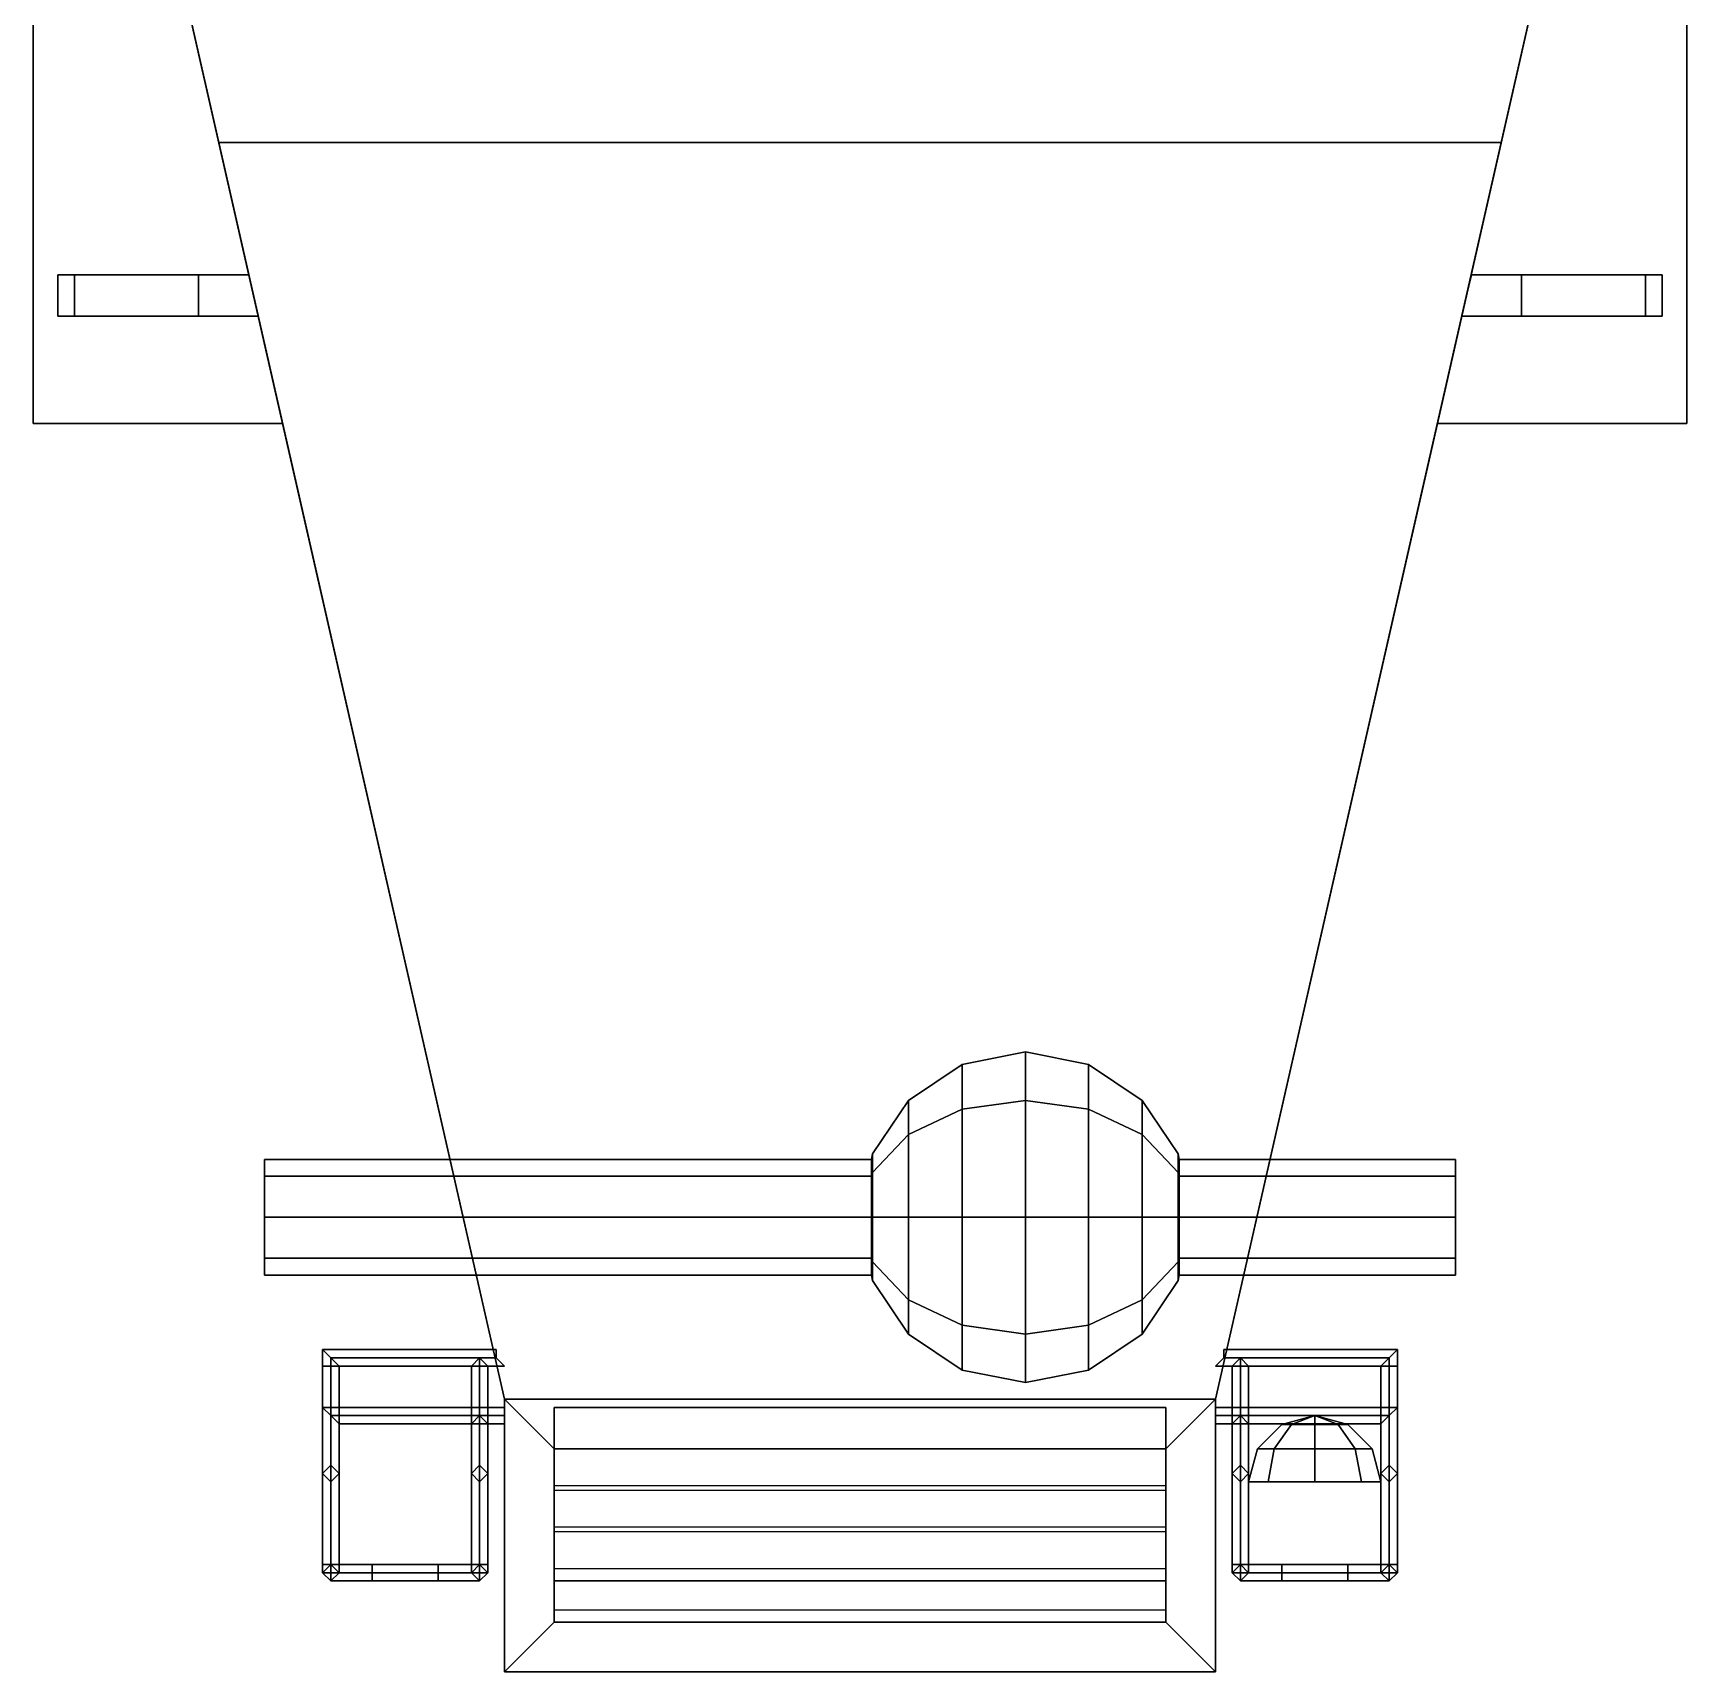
# Model space of a CAD drawing. Extents: x -1.11 to 1.11, y -2.64 to 3.12.
# Drawn here: x -1 to 1, y -2.64 to -0.658 of the extents above; entities that cross this region are included whole.
import ezdxf

# ---------------------------------------------------------------- set-up
doc = ezdxf.new("R2010")
doc.units = 0
doc.layers.get('0').update_dxf_attribs({"linetype": 'CONTINUOUS'})

msp = doc.modelspace()

# ---------------------------------------------------------------- linework, layer by layer
for points in [[(-0.9345, -0.09, 0.54), (-0.7755, -0.79, 1.5459), (-0.8255, -0.57, 1.87)], [(-0.8505, -0.46, 0.86), (-0.7755, -0.79, 1.5459), (-0.9345, -0.09, 0.54)], [(0.8255, -0.57, 1.87), (0.8255, -0.57, 1.87), (0.7755, -0.79, 1.5459), (0.9345, -0.09, 0.54)], [(0.7755, -0.79, 1.5459), (0.8505, -0.46, 0.86), (0.9345, -0.09, 0.54)], [(-1, -1.13, 0.54), (-1, -1.13, 0.86), (-1, -0.46, 0.86), (-1, -0.46, 0.54)], [(-1, -0.46, 0.86), (-1, -1.13, 0.86), (-0.6982, -1.13, 0.86), (-0.8505, -0.46, 0.86)], [(-0.6982, -1.13, 0.86), (-0.43, -2.31, 1.37), (-0.7755, -0.79, 1.5459), (-0.8505, -0.46, 0.86)], [(0.8505, -0.46, 0.86), (0.7755, -0.79, 1.5459), (0.43, -2.31, 1.37), (0.6982, -1.13, 0.86)], [(0.8505, -0.46, 0.86), (0.6982, -1.13, 0.86), (1, -1.13, 0.86), (1, -0.46, 0.86)], [(1, -1.13, 0.86), (1, -1.13, 0.54), (1, -0.46, 0.54), (1, -0.46, 0.86)], [(-0.7755, -0.79, 1.5459), (-0.8186, -0.6, 1.95), (-0.8255, -0.57, 1.87), (-0.7755, -0.79, 1.5459)], [(0.7755, -0.79, 1.5459), (0.8255, -0.57, 1.87), (0.8186, -0.6, 1.95), (0.7755, -0.79, 1.5459)], [(0.7755, -0.79, 1.5459), (0.8186, -0.6, 1.95), (-0.8186, -0.6, 1.95), (-0.7755, -0.79, 1.5459)], [(0.43, -2.31, 1.37), (0.7755, -0.79, 1.5459), (-0.7755, -0.79, 1.5459), (-0.43, -2.31, 1.37)], [(-0.7391, -0.95, 1.16), (-0.97, -0.95, 1.16), (-0.95, -0.95, 1.18), (-0.7391, -0.95, 1.18)], [(-0.97, -1, 1.16), (-0.97, -0.95, 1.16), (-0.7391, -0.95, 1.16), (-0.7277, -1, 1.16)], [(-0.8, -0.95, 1.6), (-0.97, -0.95, 1.6), (-0.97, -1, 1.6), (-0.8, -1, 1.6)], [(-0.8, -0.95, 1.58), (-0.95, -0.95, 1.58), (-0.97, -0.95, 1.6), (-0.8, -0.95, 1.6)], [(-0.97, -0.95, 1.6), (-0.97, -0.95, 1.16), (-0.97, -1, 1.16), (-0.97, -1, 1.6)], [(-0.95, -0.95, 1.58), (-0.95, -0.95, 1.18), (-0.97, -0.95, 1.16), (-0.97, -0.95, 1.6)], [(-0.7391, -0.95, 1.18), (-0.95, -0.95, 1.18), (-0.95, -1, 1.18), (-0.7277, -1, 1.18)], [(-0.95, -1, 1.58), (-0.95, -0.95, 1.58), (-0.8, -0.95, 1.58), (-0.8, -1, 1.58)], [(-0.95, -1, 1.18), (-0.95, -0.95, 1.18), (-0.95, -0.95, 1.58), (-0.95, -1, 1.58)], [(-0.8, -1, 1.58), (-0.8, -0.95, 1.58), (-0.8, -0.95, 1.6), (-0.8, -1, 1.6)], [(0.7277, -1, 1.18), (0.95, -1, 1.18), (0.95, -0.95, 1.18), (0.7391, -0.95, 1.18)], [(0.97, -0.95, 1.16), (0.97, -1, 1.16), (0.7277, -1, 1.16), (0.74, -0.95, 1.16)], [(0.7391, -0.95, 1.18), (0.95, -0.95, 1.18), (0.97, -0.95, 1.16), (0.74, -0.95, 1.16)], [(0.8, -1, 1.6), (0.97, -1, 1.6), (0.97, -0.95, 1.6), (0.8, -0.95, 1.6)], [(0.8, -0.95, 1.6), (0.97, -0.95, 1.6), (0.95, -0.95, 1.58), (0.8, -0.95, 1.58)], [(0.95, -0.95, 1.58), (0.95, -1, 1.58), (0.8, -1, 1.58), (0.8, -0.95, 1.58)], [(0.8, -0.95, 1.58), (0.8, -1, 1.58), (0.8, -1, 1.6), (0.8, -0.95, 1.6)], [(0.95, -0.95, 1.18), (0.95, -1, 1.18), (0.95, -1, 1.58), (0.95, -0.95, 1.58)], [(0.97, -0.95, 1.6), (0.97, -0.95, 1.16), (0.95, -0.95, 1.18), (0.95, -0.95, 1.58)], [(0.97, -1, 1.6), (0.97, -1, 1.16), (0.97, -0.95, 1.16), (0.97, -0.95, 1.6)], [(-0.7277, -1, 1.18), (-0.95, -1, 1.18), (-0.97, -1, 1.16), (-0.7277, -1, 1.16)], [(-0.8, -1, 1.6), (-0.97, -1, 1.6), (-0.95, -1, 1.58), (-0.8, -1, 1.58)], [(-0.97, -1, 1.6), (-0.97, -1, 1.16), (-0.95, -1, 1.18), (-0.95, -1, 1.58)], [(0.7277, -1, 1.16), (0.97, -1, 1.16), (0.95, -1, 1.18), (0.7277, -1, 1.18)], [(0.8, -1, 1.58), (0.95, -1, 1.58), (0.97, -1, 1.6), (0.8, -1, 1.6)], [(0.95, -1, 1.58), (0.95, -1, 1.18), (0.97, -1, 1.16), (0.97, -1, 1.6)], [(-0.6982, -1.13, 0.54), (-0.6982, -1.13, 0.86), (-1, -1.13, 0.86), (-1, -1.13, 0.54)], [(-0.43, -2.31, 0.54), (-0.43, -2.31, 1.37), (-0.6982, -1.13, 0.86), (-0.6982, -1.13, 0.54)], [(0.43, -2.31, 1.37), (0.43, -2.31, 0.54), (0.6982, -1.13, 0.54), (0.6982, -1.13, 0.86)], [(0.6982, -1.13, 0.86), (0.6982, -1.13, 0.54), (1, -1.13, 0.54), (1, -1.13, 0.86)], [(0.1235, -1.9052, 0.49), (0.2, -1.89, 0.49), (0.2, -1.9486, 0.3486), (0.1235, -1.9593, 0.3593)], [(0.1235, -1.9593, 0.6207), (0.2, -1.9486, 0.6314), (0.2, -1.89, 0.49), (0.1235, -1.9052, 0.49)], [(0.2, -1.89, 0.49), (0.2765, -1.9052, 0.49), (0.2765, -1.9593, 0.3593), (0.2, -1.9486, 0.3486)], [(0.2, -1.9486, 0.6314), (0.2765, -1.9593, 0.6207), (0.2765, -1.9052, 0.49), (0.2, -1.89, 0.49)], [(0.0586, -1.9486, 0.49), (0.1235, -1.9052, 0.49), (0.1235, -1.9593, 0.3593), (0.0586, -1.99, 0.39)], [(0.0586, -1.99, 0.59), (0.1235, -1.9593, 0.6207), (0.1235, -1.9052, 0.49), (0.0586, -1.9486, 0.49)], [(0.2765, -1.9052, 0.49), (0.3414, -1.9486, 0.49), (0.3414, -1.99, 0.39), (0.2765, -1.9593, 0.3593)], [(0.2765, -1.9593, 0.6207), (0.3414, -1.99, 0.59), (0.3414, -1.9486, 0.49), (0.2765, -1.9052, 0.49)], [(0.0152, -2.0135, 0.49), (0.0586, -1.9486, 0.49), (0.0586, -1.99, 0.39), (0.0152, -2.0359, 0.4359)], [(0.0152, -2.0359, 0.5441), (0.0586, -1.99, 0.59), (0.0586, -1.9486, 0.49), (0.0152, -2.0135, 0.49)], [(0.0586, -1.99, 0.39), (0.1235, -1.9593, 0.3593), (0.1235, -2.09, 0.3052), (0.0586, -2.09, 0.3486)], [(0.0586, -2.09, 0.6314), (0.1235, -2.09, 0.6748), (0.1235, -1.9593, 0.6207), (0.0586, -1.99, 0.59)], [(0.1235, -1.9593, 0.3593), (0.2, -1.9486, 0.3486), (0.2, -2.09, 0.29), (0.1235, -2.09, 0.3052)], [(0.1235, -2.09, 0.6748), (0.2, -2.09, 0.69), (0.2, -1.9486, 0.6314), (0.1235, -1.9593, 0.6207)], [(0.2, -1.9486, 0.3486), (0.2765, -1.9593, 0.3593), (0.2765, -2.09, 0.3052), (0.2, -2.09, 0.29)], [(0.2, -2.09, 0.69), (0.2765, -2.09, 0.6748), (0.2765, -1.9593, 0.6207), (0.2, -1.9486, 0.6314)], [(0.2765, -1.9593, 0.3593), (0.3414, -1.99, 0.39), (0.3414, -2.09, 0.3486), (0.2765, -2.09, 0.3052)], [(0.2765, -2.09, 0.6748), (0.3414, -2.09, 0.6314), (0.3414, -1.99, 0.59), (0.2765, -1.9593, 0.6207)], [(0.3414, -1.9486, 0.49), (0.3848, -2.0135, 0.49), (0.3848, -2.0359, 0.4359), (0.3414, -1.99, 0.39)], [(0.3414, -1.99, 0.59), (0.3848, -2.0359, 0.5441), (0.3848, -2.0135, 0.49), (0.3414, -1.9486, 0.49)], [(0.0152, -2.0359, 0.4359), (0.0586, -1.99, 0.39), (0.0586, -2.09, 0.3486), (0.0152, -2.09, 0.4135)], [(0.0152, -2.09, 0.5665), (0.0586, -2.09, 0.6314), (0.0586, -1.99, 0.59), (0.0152, -2.0359, 0.5441)], [(0.3414, -1.99, 0.39), (0.3848, -2.0359, 0.4359), (0.3848, -2.09, 0.4135), (0.3414, -2.09, 0.3486)], [(0.3414, -2.09, 0.6314), (0.3848, -2.09, 0.5665), (0.3848, -2.0359, 0.5441), (0.3414, -1.99, 0.59)], [(0.0139, -2.0405, 0.5395), (0.0152, -2.0359, 0.5441), (0.0152, -2.0135, 0.49), (0.0139, -2.02, 0.49)], [(0.0139, -2.02, 0.49), (0.0152, -2.0135, 0.49), (0.0152, -2.0359, 0.4359), (0.0139, -2.0405, 0.4405)], [(0.3861, -2.02, 0.49), (0.3848, -2.0135, 0.49), (0.3848, -2.0359, 0.5441), (0.3861, -2.0405, 0.5395)], [(0.3861, -2.0405, 0.4405), (0.3848, -2.0359, 0.4359), (0.3848, -2.0135, 0.49), (0.3861, -2.02, 0.49)], [(0.0139, -2.0405, 0.5395), (0.0139, -2.02, 0.49), (-0.72, -2.02, 0.49), (-0.72, -2.0405, 0.5395)], [(0.0139, -2.02, 0.49), (0.0139, -2.0405, 0.4405), (-0.72, -2.0405, 0.4405), (-0.72, -2.02, 0.49)], [(0.0139, -2.09, 0.56), (0.0152, -2.09, 0.5665), (0.0152, -2.0359, 0.5441), (0.0139, -2.0405, 0.5395)], [(0.0139, -2.0405, 0.4405), (0.0152, -2.0359, 0.4359), (0.0152, -2.09, 0.4135), (0.0139, -2.09, 0.42)], [(0.3861, -2.0405, 0.5395), (0.3848, -2.0359, 0.5441), (0.3848, -2.09, 0.5665), (0.3861, -2.09, 0.56)], [(0.3861, -2.09, 0.42), (0.3848, -2.09, 0.4135), (0.3848, -2.0359, 0.4359), (0.3861, -2.0405, 0.4405)], [(0.72, -2.0405, 0.5395), (0.72, -2.02, 0.49), (0.3861, -2.02, 0.49), (0.3861, -2.0405, 0.5395)], [(0.72, -2.02, 0.49), (0.72, -2.0405, 0.4405), (0.3861, -2.0405, 0.4405), (0.3861, -2.02, 0.49)], [(0.0139, -2.09, 0.56), (0.0139, -2.0405, 0.5395), (-0.72, -2.0405, 0.5395), (-0.72, -2.09, 0.56)], [(0.0139, -2.0405, 0.4405), (0.0139, -2.09, 0.42), (-0.72, -2.09, 0.42), (-0.72, -2.0405, 0.4405)], [(0.72, -2.09, 0.56), (0.72, -2.0405, 0.5395), (0.3861, -2.0405, 0.5395), (0.3861, -2.09, 0.56)], [(0.72, -2.0405, 0.4405), (0.72, -2.09, 0.42), (0.3861, -2.09, 0.42), (0.3861, -2.0405, 0.4405)], [(0.0139, -2.1395, 0.5395), (0.0139, -2.09, 0.56), (-0.72, -2.09, 0.56), (-0.72, -2.1395, 0.5395)], [(0.0139, -2.09, 0.42), (0.0139, -2.1395, 0.4405), (-0.72, -2.1395, 0.4405), (-0.72, -2.09, 0.42)], [(0.0139, -2.09, 0.42), (0.0152, -2.09, 0.4135), (0.0152, -2.1441, 0.4359), (0.0139, -2.1395, 0.4405)], [(0.0139, -2.1395, 0.5395), (0.0152, -2.1441, 0.5441), (0.0152, -2.09, 0.5665), (0.0139, -2.09, 0.56)], [(0.0152, -2.09, 0.4135), (0.0586, -2.09, 0.3486), (0.0586, -2.19, 0.39), (0.0152, -2.1441, 0.4359)], [(0.0152, -2.1441, 0.5441), (0.0586, -2.19, 0.59), (0.0586, -2.09, 0.6314), (0.0152, -2.09, 0.5665)], [(0.0586, -2.09, 0.3486), (0.1235, -2.09, 0.3052), (0.1235, -2.2207, 0.3593), (0.0586, -2.19, 0.39)], [(0.0586, -2.19, 0.59), (0.1235, -2.2207, 0.6207), (0.1235, -2.09, 0.6748), (0.0586, -2.09, 0.6314)], [(0.1235, -2.09, 0.3052), (0.2, -2.09, 0.29), (0.2, -2.2314, 0.3486), (0.1235, -2.2207, 0.3593)], [(0.1235, -2.2207, 0.6207), (0.2, -2.2314, 0.6314), (0.2, -2.09, 0.69), (0.1235, -2.09, 0.6748)], [(0.2, -2.09, 0.29), (0.2765, -2.09, 0.3052), (0.2765, -2.2207, 0.3593), (0.2, -2.2314, 0.3486)], [(0.2, -2.2314, 0.6314), (0.2765, -2.2207, 0.6207), (0.2765, -2.09, 0.6748), (0.2, -2.09, 0.69)], [(0.2765, -2.09, 0.3052), (0.3414, -2.09, 0.3486), (0.3414, -2.19, 0.39), (0.2765, -2.2207, 0.3593)], [(0.2765, -2.2207, 0.6207), (0.3414, -2.19, 0.59), (0.3414, -2.09, 0.6314), (0.2765, -2.09, 0.6748)], [(0.3414, -2.09, 0.3486), (0.3848, -2.09, 0.4135), (0.3848, -2.1441, 0.4359), (0.3414, -2.19, 0.39)], [(0.3414, -2.19, 0.59), (0.3848, -2.1441, 0.5441), (0.3848, -2.09, 0.5665), (0.3414, -2.09, 0.6314)], [(0.3861, -2.1395, 0.4405), (0.3848, -2.1441, 0.4359), (0.3848, -2.09, 0.4135), (0.3861, -2.09, 0.42)], [(0.3861, -2.09, 0.56), (0.3848, -2.09, 0.5665), (0.3848, -2.1441, 0.5441), (0.3861, -2.1395, 0.5395)], [(0.72, -2.1395, 0.5395), (0.72, -2.09, 0.56), (0.3861, -2.09, 0.56), (0.3861, -2.1395, 0.5395)], [(0.72, -2.09, 0.42), (0.72, -2.1395, 0.4405), (0.3861, -2.1395, 0.4405), (0.3861, -2.09, 0.42)], [(0.0139, -2.16, 0.49), (0.0139, -2.1395, 0.5395), (-0.72, -2.1395, 0.5395), (-0.72, -2.16, 0.49)], [(0.0139, -2.1395, 0.4405), (0.0139, -2.16, 0.49), (-0.72, -2.16, 0.49), (-0.72, -2.1395, 0.4405)], [(0.0139, -2.1395, 0.4405), (0.0152, -2.1441, 0.4359), (0.0152, -2.1665, 0.49), (0.0139, -2.16, 0.49)], [(0.0139, -2.16, 0.49), (0.0152, -2.1665, 0.49), (0.0152, -2.1441, 0.5441), (0.0139, -2.1395, 0.5395)], [(0.3861, -2.16, 0.49), (0.3848, -2.1665, 0.49), (0.3848, -2.1441, 0.4359), (0.3861, -2.1395, 0.4405)], [(0.3861, -2.1395, 0.5395), (0.3848, -2.1441, 0.5441), (0.3848, -2.1665, 0.49), (0.3861, -2.16, 0.49)], [(0.72, -2.16, 0.49), (0.72, -2.1395, 0.5395), (0.3861, -2.1395, 0.5395), (0.3861, -2.16, 0.49)], [(0.72, -2.1395, 0.4405), (0.72, -2.16, 0.49), (0.3861, -2.16, 0.49), (0.3861, -2.1395, 0.4405)], [(0.0152, -2.1441, 0.4359), (0.0586, -2.19, 0.39), (0.0586, -2.2314, 0.49), (0.0152, -2.1665, 0.49)], [(0.0152, -2.1665, 0.49), (0.0586, -2.2314, 0.49), (0.0586, -2.19, 0.59), (0.0152, -2.1441, 0.5441)], [(0.3414, -2.19, 0.39), (0.3848, -2.1441, 0.4359), (0.3848, -2.1665, 0.49), (0.3414, -2.2314, 0.49)], [(0.3414, -2.2314, 0.49), (0.3848, -2.1665, 0.49), (0.3848, -2.1441, 0.5441), (0.3414, -2.19, 0.59)], [(0.0586, -2.19, 0.39), (0.1235, -2.2207, 0.3593), (0.1235, -2.2748, 0.49), (0.0586, -2.2314, 0.49)], [(0.0586, -2.2314, 0.49), (0.1235, -2.2748, 0.49), (0.1235, -2.2207, 0.6207), (0.0586, -2.19, 0.59)], [(0.2765, -2.2207, 0.3593), (0.3414, -2.19, 0.39), (0.3414, -2.2314, 0.49), (0.2765, -2.2748, 0.49)], [(0.2765, -2.2748, 0.49), (0.3414, -2.2314, 0.49), (0.3414, -2.19, 0.59), (0.2765, -2.2207, 0.6207)], [(0.1235, -2.2207, 0.3593), (0.2, -2.2314, 0.3486), (0.2, -2.29, 0.49), (0.1235, -2.2748, 0.49)], [(0.1235, -2.2748, 0.49), (0.2, -2.29, 0.49), (0.2, -2.2314, 0.6314), (0.1235, -2.2207, 0.6207)], [(0.2, -2.2314, 0.3486), (0.2765, -2.2207, 0.3593), (0.2765, -2.2748, 0.49), (0.2, -2.29, 0.49)], [(0.2, -2.29, 0.49), (0.2765, -2.2748, 0.49), (0.2765, -2.2207, 0.6207), (0.2, -2.2314, 0.6314)], [(-0.44, -2.26, 1.25), (-0.44, -2.25, 1.24), (-0.65, -2.25, 1.24), (-0.64, -2.26, 1.25)], [(-0.44, -2.25, 1.24), (-0.44, -2.26, 1.23), (-0.64, -2.26, 1.23), (-0.65, -2.25, 1.24)], [(-0.64, -2.27, 1.23), (-0.65, -2.27, 1.24), (-0.65, -2.25, 1.24), (-0.64, -2.26, 1.23)], [(-0.65, -2.27, 1.24), (-0.64, -2.27, 1.25), (-0.64, -2.26, 1.25), (-0.65, -2.25, 1.24)], [(-0.44, -2.26, 1.23), (-0.43, -2.27, 1.24), (-0.63, -2.27, 1.24), (-0.64, -2.26, 1.23)], [(-0.43, -2.27, 1.24), (-0.44, -2.26, 1.25), (-0.64, -2.26, 1.25), (-0.63, -2.27, 1.24)], [(-0.64, -2.27, 1.25), (-0.63, -2.27, 1.24), (-0.63, -2.27, 1.24), (-0.64, -2.26, 1.25)], [(-0.63, -2.27, 1.24), (-0.64, -2.27, 1.23), (-0.64, -2.26, 1.23), (-0.63, -2.27, 1.24)], [(-0.46, -2.27, 1.23), (-0.47, -2.27, 1.24), (-0.47, -2.27, 1.24), (-0.46, -2.26, 1.23)], [(-0.47, -2.27, 1.24), (-0.46, -2.27, 1.25), (-0.46, -2.26, 1.25), (-0.47, -2.27, 1.24)], [(-0.46, -2.27, 1.25), (-0.45, -2.27, 1.24), (-0.45, -2.27, 1.24), (-0.46, -2.26, 1.25)], [(-0.45, -2.27, 1.24), (-0.46, -2.27, 1.23), (-0.46, -2.26, 1.23), (-0.45, -2.27, 1.24)], [(0.44, -2.26, 1.25), (0.43, -2.27, 1.24), (0.63, -2.27, 1.24), (0.64, -2.26, 1.25)], [(0.43, -2.27, 1.24), (0.44, -2.26, 1.23), (0.64, -2.26, 1.23), (0.63, -2.27, 1.24)], [(0.44, -2.26, 1.23), (0.44, -2.25, 1.24), (0.65, -2.25, 1.24), (0.64, -2.26, 1.23)], [(0.44, -2.25, 1.24), (0.44, -2.26, 1.25), (0.64, -2.26, 1.25), (0.65, -2.25, 1.24)], [(0.46, -2.27, 1.23), (0.45, -2.27, 1.24), (0.45, -2.27, 1.24), (0.46, -2.26, 1.23)], [(0.45, -2.27, 1.24), (0.46, -2.27, 1.25), (0.46, -2.26, 1.25), (0.45, -2.27, 1.24)], [(0.46, -2.27, 1.25), (0.47, -2.27, 1.24), (0.47, -2.27, 1.24), (0.46, -2.26, 1.25)], [(0.47, -2.27, 1.24), (0.46, -2.27, 1.23), (0.46, -2.26, 1.23), (0.47, -2.27, 1.24)], [(0.64, -2.27, 1.23), (0.63, -2.27, 1.24), (0.63, -2.27, 1.24), (0.64, -2.26, 1.23)], [(0.63, -2.27, 1.24), (0.64, -2.27, 1.25), (0.64, -2.26, 1.25), (0.63, -2.27, 1.24)], [(0.64, -2.27, 1.25), (0.65, -2.27, 1.24), (0.65, -2.25, 1.24), (0.64, -2.26, 1.25)], [(0.65, -2.27, 1.24), (0.64, -2.27, 1.23), (0.64, -2.26, 1.23), (0.65, -2.25, 1.24)], [(-0.64, -2.51, 1.38), (-0.65, -2.51, 1.39), (-0.65, -2.27, 1.24), (-0.64, -2.27, 1.23)], [(-0.65, -2.51, 1.39), (-0.64, -2.51, 1.4), (-0.64, -2.27, 1.25), (-0.65, -2.27, 1.24)], [(-0.64, -2.51, 1.4), (-0.63, -2.51, 1.39), (-0.63, -2.27, 1.24), (-0.64, -2.27, 1.25)], [(-0.63, -2.51, 1.39), (-0.64, -2.51, 1.38), (-0.64, -2.27, 1.23), (-0.63, -2.27, 1.24)], [(-0.46, -2.51, 1.38), (-0.47, -2.51, 1.39), (-0.47, -2.27, 1.24), (-0.46, -2.27, 1.23)], [(-0.47, -2.51, 1.39), (-0.46, -2.51, 1.4), (-0.46, -2.27, 1.25), (-0.47, -2.27, 1.24)], [(-0.46, -2.51, 1.4), (-0.45, -2.51, 1.39), (-0.45, -2.27, 1.24), (-0.46, -2.27, 1.25)], [(-0.45, -2.51, 1.39), (-0.46, -2.51, 1.38), (-0.46, -2.27, 1.23), (-0.45, -2.27, 1.24)], [(0.46, -2.51, 1.38), (0.45, -2.51, 1.39), (0.45, -2.27, 1.24), (0.46, -2.27, 1.23)], [(0.45, -2.51, 1.39), (0.46, -2.51, 1.4), (0.46, -2.27, 1.25), (0.45, -2.27, 1.24)], [(0.46, -2.51, 1.4), (0.47, -2.51, 1.39), (0.47, -2.27, 1.24), (0.46, -2.27, 1.25)], [(0.47, -2.51, 1.39), (0.46, -2.51, 1.38), (0.46, -2.27, 1.23), (0.47, -2.27, 1.24)], [(0.64, -2.51, 1.38), (0.63, -2.51, 1.39), (0.63, -2.27, 1.24), (0.64, -2.27, 1.23)], [(0.63, -2.51, 1.39), (0.64, -2.51, 1.4), (0.64, -2.27, 1.25), (0.63, -2.27, 1.24)], [(0.64, -2.51, 1.4), (0.65, -2.51, 1.39), (0.65, -2.27, 1.24), (0.64, -2.27, 1.25)], [(0.65, -2.51, 1.39), (0.64, -2.51, 1.38), (0.64, -2.27, 1.23), (0.65, -2.27, 1.24)], [(-0.64, -2.33, 1.22), (-0.65, -2.32, 1.21), (-0.65, -2.4, 1.21), (-0.64, -2.39, 1.22)], [(-0.65, -2.32, 1.21), (-0.64, -2.33, 1.2), (-0.64, -2.41, 1.2), (-0.65, -2.4, 1.21)], [(0.37, -2.37, 1.25), (0.43, -2.31, 1.37), (-0.43, -2.31, 1.37), (-0.37, -2.37, 1.25)], [(-0.43, -2.64, 0.71), (-0.43, -2.31, 1.37), (-0.43, -2.31, 0.54)], [(0.43, -2.31, 0.54), (0.43, -2.64, 0.71), (-0.43, -2.64, 0.71), (-0.43, -2.31, 0.54)], [(-0.37, -2.58, 0.83), (-0.37, -2.37, 1.25), (-0.43, -2.31, 1.37), (-0.43, -2.64, 0.71)], [(0.37, -2.53, 0.83), (0.37, -2.32, 1.25), (-0.37, -2.32, 1.25), (-0.37, -2.53, 0.83)], [(0.37, -2.32, 1.25), (0.37, -2.37, 1.25), (-0.37, -2.37, 1.25), (-0.37, -2.32, 1.25)], [(-0.37, -2.53, 0.83), (-0.37, -2.32, 1.25), (-0.37, -2.37, 1.25), (-0.37, -2.58, 0.83)], [(0.37, -2.42, 1.15), (0.37, -2.32, 1.25), (-0.37, -2.32, 1.25), (-0.37, -2.42, 1.15)], [(0.43, -2.64, 0.71), (0.43, -2.31, 1.37), (0.37, -2.37, 1.25), (0.37, -2.58, 0.83)], [(0.37, -2.58, 0.83), (0.37, -2.37, 1.25), (0.37, -2.32, 1.25), (0.37, -2.53, 0.83)], [(0.43, -2.31, 0.54), (0.43, -2.31, 0.54), (0.43, -2.31, 1.37), (0.43, -2.64, 0.71)], [(0.64, -2.33, 1.2), (0.65, -2.32, 1.21), (0.65, -2.4, 1.21), (0.64, -2.41, 1.2)], [(0.65, -2.32, 1.21), (0.64, -2.33, 1.22), (0.64, -2.39, 1.22), (0.65, -2.4, 1.21)], [(-0.64, -2.33, 1.2), (-0.65, -2.32, 1.21), (-0.43, -2.32, 1.21), (-0.43, -2.33, 1.2)], [(-0.65, -2.32, 1.21), (-0.64, -2.33, 1.22), (-0.43, -2.33, 1.22), (-0.43, -2.32, 1.21)], [(-0.64, -2.33, 1.22), (-0.63, -2.34, 1.21), (-0.43, -2.34, 1.21), (-0.43, -2.33, 1.22)], [(-0.63, -2.34, 1.21), (-0.64, -2.33, 1.2), (-0.43, -2.33, 1.2), (-0.43, -2.34, 1.21)], [(-0.64, -2.33, 1.2), (-0.63, -2.34, 1.21), (-0.63, -2.4, 1.21), (-0.64, -2.41, 1.2)], [(-0.63, -2.34, 1.21), (-0.64, -2.33, 1.22), (-0.64, -2.39, 1.22), (-0.63, -2.4, 1.21)], [(-0.46, -2.33, 1.22), (-0.47, -2.34, 1.21), (-0.47, -2.4, 1.21), (-0.46, -2.39, 1.22)], [(-0.47, -2.34, 1.21), (-0.46, -2.33, 1.2), (-0.46, -2.41, 1.2), (-0.47, -2.4, 1.21)], [(-0.46, -2.33, 1.2), (-0.45, -2.34, 1.21), (-0.45, -2.4, 1.21), (-0.46, -2.41, 1.2)], [(-0.45, -2.34, 1.21), (-0.46, -2.33, 1.22), (-0.46, -2.39, 1.22), (-0.45, -2.4, 1.21)], [(0.64, -2.33, 1.22), (0.65, -2.32, 1.21), (0.43, -2.32, 1.21), (0.43, -2.33, 1.22)], [(0.65, -2.32, 1.21), (0.64, -2.33, 1.2), (0.43, -2.33, 1.2), (0.43, -2.32, 1.21)], [(0.64, -2.33, 1.2), (0.63, -2.34, 1.21), (0.43, -2.34, 1.21), (0.43, -2.33, 1.2)], [(0.63, -2.34, 1.21), (0.64, -2.33, 1.22), (0.43, -2.33, 1.22), (0.43, -2.34, 1.21)], [(0.46, -2.33, 1.22), (0.45, -2.34, 1.21), (0.45, -2.4, 1.21), (0.46, -2.39, 1.22)], [(0.45, -2.34, 1.21), (0.46, -2.33, 1.2), (0.46, -2.41, 1.2), (0.45, -2.4, 1.21)], [(0.46, -2.33, 1.2), (0.47, -2.34, 1.21), (0.47, -2.4, 1.21), (0.46, -2.41, 1.2)], [(0.47, -2.34, 1.21), (0.46, -2.33, 1.22), (0.46, -2.39, 1.22), (0.47, -2.4, 1.21)], [(0.55, -2.33, 1.3), (0.51, -2.3407, 1.3), (0.5217, -2.3407, 1.3283), (0.55, -2.33, 1.3)], [(0.55, -2.33, 1.3), (0.5217, -2.3407, 1.2717), (0.51, -2.3407, 1.3), (0.55, -2.33, 1.3)], [(0.55, -2.33, 1.3), (0.5217, -2.3407, 1.3283), (0.55, -2.3407, 1.34), (0.55, -2.33, 1.3)], [(0.55, -2.33, 1.3), (0.55, -2.3407, 1.26), (0.5217, -2.3407, 1.2717), (0.55, -2.33, 1.3)], [(0.55, -2.33, 1.3), (0.55, -2.3407, 1.34), (0.5783, -2.3407, 1.3283), (0.55, -2.33, 1.3)], [(0.55, -2.33, 1.3), (0.5783, -2.3407, 1.3283), (0.59, -2.3407, 1.3), (0.55, -2.33, 1.3)], [(0.55, -2.33, 1.3), (0.59, -2.3407, 1.3), (0.5783, -2.3407, 1.2717), (0.55, -2.33, 1.3)], [(0.55, -2.33, 1.3), (0.5783, -2.3407, 1.2717), (0.55, -2.3407, 1.26), (0.55, -2.33, 1.3)], [(0.64, -2.33, 1.22), (0.63, -2.34, 1.21), (0.63, -2.4, 1.21), (0.64, -2.39, 1.22)], [(0.63, -2.34, 1.21), (0.64, -2.33, 1.2), (0.64, -2.41, 1.2), (0.63, -2.4, 1.21)], [(0.51, -2.3407, 1.3), (0.4807, -2.37, 1.3), (0.501, -2.37, 1.349), (0.5217, -2.3407, 1.3283)], [(0.5217, -2.3407, 1.2717), (0.501, -2.37, 1.251), (0.4807, -2.37, 1.3), (0.51, -2.3407, 1.3)], [(0.5217, -2.3407, 1.3283), (0.501, -2.37, 1.349), (0.55, -2.37, 1.3693), (0.55, -2.3407, 1.34)], [(0.55, -2.3407, 1.26), (0.55, -2.37, 1.2307), (0.501, -2.37, 1.251), (0.5217, -2.3407, 1.2717)], [(0.55, -2.3407, 1.34), (0.55, -2.37, 1.3693), (0.599, -2.37, 1.349), (0.5783, -2.3407, 1.3283)], [(0.5783, -2.3407, 1.2717), (0.599, -2.37, 1.251), (0.55, -2.37, 1.2307), (0.55, -2.3407, 1.26)], [(0.5783, -2.3407, 1.3283), (0.599, -2.37, 1.349), (0.6193, -2.37, 1.3), (0.59, -2.3407, 1.3)], [(0.59, -2.3407, 1.3), (0.6193, -2.37, 1.3), (0.599, -2.37, 1.251), (0.5783, -2.3407, 1.2717)], [(0.37, -2.47, 1.05), (0.37, -2.37, 1.15), (-0.37, -2.37, 1.15), (-0.37, -2.47, 1.05)], [(0.4807, -2.37, 1.3), (0.47, -2.41, 1.3), (0.4934, -2.41, 1.3566), (0.501, -2.37, 1.349)], [(0.501, -2.37, 1.251), (0.4934, -2.41, 1.2434), (0.47, -2.41, 1.3), (0.4807, -2.37, 1.3)], [(0.501, -2.37, 1.349), (0.4934, -2.41, 1.3566), (0.55, -2.41, 1.38), (0.55, -2.37, 1.3693)], [(0.55, -2.37, 1.2307), (0.55, -2.41, 1.22), (0.4934, -2.41, 1.2434), (0.501, -2.37, 1.251)], [(0.55, -2.37, 1.3693), (0.55, -2.41, 1.38), (0.6066, -2.41, 1.3566), (0.599, -2.37, 1.349)], [(0.599, -2.37, 1.251), (0.6066, -2.41, 1.2434), (0.55, -2.41, 1.22), (0.55, -2.37, 1.2307)], [(0.599, -2.37, 1.349), (0.6066, -2.41, 1.3566), (0.63, -2.41, 1.3), (0.6193, -2.37, 1.3)], [(0.6193, -2.37, 1.3), (0.63, -2.41, 1.3), (0.6066, -2.41, 1.2434), (0.599, -2.37, 1.251)], [(-0.64, -2.39, 1.22), (-0.65, -2.4, 1.21), (-0.65, -2.52, 1.36), (-0.64, -2.51, 1.36)], [(-0.65, -2.4, 1.21), (-0.64, -2.41, 1.2), (-0.64, -2.53, 1.36), (-0.65, -2.52, 1.36)], [(-0.63, -2.4, 1.21), (-0.64, -2.39, 1.22), (-0.64, -2.51, 1.36), (-0.63, -2.52, 1.36)], [(-0.64, -2.41, 1.2), (-0.63, -2.4, 1.21), (-0.63, -2.52, 1.36), (-0.64, -2.53, 1.36)], [(-0.46, -2.39, 1.22), (-0.47, -2.4, 1.21), (-0.47, -2.52, 1.36), (-0.46, -2.51, 1.36)], [(-0.47, -2.4, 1.21), (-0.46, -2.41, 1.2), (-0.46, -2.53, 1.36), (-0.47, -2.52, 1.36)], [(-0.45, -2.4, 1.21), (-0.46, -2.39, 1.22), (-0.46, -2.51, 1.36), (-0.45, -2.52, 1.36)], [(-0.46, -2.41, 1.2), (-0.45, -2.4, 1.21), (-0.45, -2.52, 1.36), (-0.46, -2.53, 1.36)], [(0.46, -2.39, 1.22), (0.45, -2.4, 1.21), (0.45, -2.52, 1.36), (0.46, -2.51, 1.36)], [(0.45, -2.4, 1.21), (0.46, -2.41, 1.2), (0.46, -2.53, 1.36), (0.45, -2.52, 1.36)], [(0.47, -2.4, 1.21), (0.46, -2.39, 1.22), (0.46, -2.51, 1.36), (0.47, -2.52, 1.36)], [(0.46, -2.41, 1.2), (0.47, -2.4, 1.21), (0.47, -2.52, 1.36), (0.46, -2.53, 1.36)], [(0.64, -2.39, 1.22), (0.63, -2.4, 1.21), (0.63, -2.52, 1.36), (0.64, -2.51, 1.36)], [(0.63, -2.4, 1.21), (0.64, -2.41, 1.2), (0.64, -2.53, 1.36), (0.63, -2.52, 1.36)], [(0.65, -2.4, 1.21), (0.64, -2.39, 1.22), (0.64, -2.51, 1.36), (0.65, -2.52, 1.36)], [(0.64, -2.41, 1.2), (0.65, -2.4, 1.21), (0.65, -2.52, 1.36), (0.64, -2.53, 1.36)], [(0.37, -2.515, 0.96), (0.37, -2.415, 1.06), (-0.37, -2.415, 1.06), (-0.37, -2.515, 0.96)], [(0.63, -2.41, 1.3), (0.6066, -2.41, 1.3566), (0.47, -2.41, 1.3), (0.4934, -2.41, 1.2434)], [(0.6066, -2.41, 1.3566), (0.55, -2.41, 1.38), (0.4934, -2.41, 1.3566), (0.47, -2.41, 1.3)], [(0.6066, -2.41, 1.2434), (0.63, -2.41, 1.3), (0.4934, -2.41, 1.2434), (0.55, -2.41, 1.22)], [(0.37, -2.565, 0.86), (0.37, -2.465, 0.96), (-0.37, -2.465, 0.96), (-0.37, -2.565, 0.86)], [(-0.64, -2.51, 1.38), (-0.65, -2.52, 1.39), (-0.65, -2.51, 1.39), (-0.64, -2.51, 1.38)], [(-0.65, -2.52, 1.39), (-0.64, -2.51, 1.4), (-0.64, -2.51, 1.4), (-0.65, -2.51, 1.39)], [(-0.64, -2.51, 1.4), (-0.65, -2.52, 1.4), (-0.59, -2.52, 1.45), (-0.59, -2.51, 1.44)], [(-0.64, -2.51, 1.36), (-0.65, -2.52, 1.36), (-0.65, -2.52, 1.4), (-0.64, -2.51, 1.4)], [(-0.64, -2.51, 1.4), (-0.63, -2.52, 1.39), (-0.63, -2.51, 1.39), (-0.64, -2.51, 1.4)], [(-0.63, -2.52, 1.39), (-0.64, -2.51, 1.38), (-0.64, -2.51, 1.38), (-0.63, -2.51, 1.39)], [(-0.63, -2.52, 1.4), (-0.64, -2.51, 1.4), (-0.59, -2.51, 1.44), (-0.59, -2.52, 1.43)], [(-0.63, -2.52, 1.36), (-0.64, -2.51, 1.36), (-0.64, -2.51, 1.4), (-0.63, -2.52, 1.4)], [(-0.51, -2.52, 1.45), (-0.51, -2.51, 1.44), (-0.59, -2.51, 1.44), (-0.59, -2.52, 1.45)], [(-0.51, -2.51, 1.44), (-0.51, -2.52, 1.43), (-0.59, -2.52, 1.43), (-0.59, -2.51, 1.44)], [(-0.45, -2.52, 1.4), (-0.46, -2.51, 1.4), (-0.51, -2.51, 1.44), (-0.51, -2.52, 1.45)], [(-0.46, -2.51, 1.4), (-0.47, -2.52, 1.4), (-0.51, -2.52, 1.43), (-0.51, -2.51, 1.44)], [(-0.46, -2.51, 1.38), (-0.47, -2.52, 1.39), (-0.47, -2.51, 1.39), (-0.46, -2.51, 1.38)], [(-0.47, -2.52, 1.39), (-0.46, -2.51, 1.4), (-0.46, -2.51, 1.4), (-0.47, -2.51, 1.39)], [(-0.46, -2.51, 1.36), (-0.47, -2.52, 1.36), (-0.47, -2.52, 1.4), (-0.46, -2.51, 1.4)], [(-0.46, -2.51, 1.4), (-0.45, -2.52, 1.39), (-0.45, -2.51, 1.39), (-0.46, -2.51, 1.4)], [(-0.45, -2.52, 1.39), (-0.46, -2.51, 1.38), (-0.46, -2.51, 1.38), (-0.45, -2.51, 1.39)], [(-0.45, -2.52, 1.36), (-0.46, -2.51, 1.36), (-0.46, -2.51, 1.4), (-0.45, -2.52, 1.4)], [(0.46, -2.51, 1.36), (0.45, -2.52, 1.36), (0.45, -2.52, 1.4), (0.46, -2.51, 1.4)], [(0.46, -2.51, 1.4), (0.45, -2.52, 1.4), (0.51, -2.52, 1.45), (0.51, -2.51, 1.44)], [(0.46, -2.51, 1.38), (0.45, -2.52, 1.39), (0.45, -2.51, 1.39), (0.46, -2.51, 1.38)], [(0.45, -2.52, 1.39), (0.46, -2.51, 1.4), (0.46, -2.51, 1.4), (0.45, -2.51, 1.39)], [(0.47, -2.52, 1.36), (0.46, -2.51, 1.36), (0.46, -2.51, 1.4), (0.47, -2.52, 1.4)], [(0.47, -2.52, 1.4), (0.46, -2.51, 1.4), (0.51, -2.51, 1.44), (0.51, -2.52, 1.43)], [(0.46, -2.51, 1.4), (0.47, -2.52, 1.39), (0.47, -2.51, 1.39), (0.46, -2.51, 1.4)], [(0.47, -2.52, 1.39), (0.46, -2.51, 1.38), (0.46, -2.51, 1.38), (0.47, -2.51, 1.39)], [(0.59, -2.52, 1.45), (0.59, -2.51, 1.44), (0.51, -2.51, 1.44), (0.51, -2.52, 1.45)], [(0.59, -2.51, 1.44), (0.59, -2.52, 1.43), (0.51, -2.52, 1.43), (0.51, -2.51, 1.44)], [(0.65, -2.52, 1.4), (0.64, -2.51, 1.4), (0.59, -2.51, 1.44), (0.59, -2.52, 1.45)], [(0.64, -2.51, 1.4), (0.63, -2.52, 1.4), (0.59, -2.52, 1.43), (0.59, -2.51, 1.44)], [(0.64, -2.51, 1.36), (0.63, -2.52, 1.36), (0.63, -2.52, 1.4), (0.64, -2.51, 1.4)], [(0.64, -2.51, 1.38), (0.63, -2.52, 1.39), (0.63, -2.51, 1.39), (0.64, -2.51, 1.38)], [(0.63, -2.52, 1.39), (0.64, -2.51, 1.4), (0.64, -2.51, 1.4), (0.63, -2.51, 1.39)], [(0.65, -2.52, 1.36), (0.64, -2.51, 1.36), (0.64, -2.51, 1.4), (0.65, -2.52, 1.4)], [(0.64, -2.51, 1.4), (0.65, -2.52, 1.39), (0.65, -2.51, 1.39), (0.64, -2.51, 1.4)], [(0.65, -2.52, 1.39), (0.64, -2.51, 1.38), (0.64, -2.51, 1.38), (0.65, -2.51, 1.39)], [(-0.65, -2.52, 1.4), (-0.64, -2.53, 1.4), (-0.59, -2.53, 1.44), (-0.59, -2.52, 1.45)], [(-0.65, -2.52, 1.36), (-0.64, -2.53, 1.36), (-0.64, -2.53, 1.4), (-0.65, -2.52, 1.4)], [(-0.64, -2.53, 1.4), (-0.63, -2.52, 1.4), (-0.59, -2.52, 1.43), (-0.59, -2.53, 1.44)], [(-0.64, -2.53, 1.36), (-0.63, -2.52, 1.36), (-0.63, -2.52, 1.4), (-0.64, -2.53, 1.4)], [(-0.51, -2.53, 1.44), (-0.51, -2.52, 1.45), (-0.59, -2.52, 1.45), (-0.59, -2.53, 1.44)], [(-0.51, -2.52, 1.43), (-0.51, -2.53, 1.44), (-0.59, -2.53, 1.44), (-0.59, -2.52, 1.43)], [(-0.46, -2.53, 1.4), (-0.45, -2.52, 1.4), (-0.51, -2.52, 1.45), (-0.51, -2.53, 1.44)], [(-0.47, -2.52, 1.4), (-0.46, -2.53, 1.4), (-0.51, -2.53, 1.44), (-0.51, -2.52, 1.43)], [(-0.47, -2.52, 1.36), (-0.46, -2.53, 1.36), (-0.46, -2.53, 1.4), (-0.47, -2.52, 1.4)], [(-0.46, -2.53, 1.36), (-0.45, -2.52, 1.36), (-0.45, -2.52, 1.4), (-0.46, -2.53, 1.4)], [(0.37, -2.58, 0.83), (0.37, -2.53, 0.83), (-0.37, -2.53, 0.83), (-0.37, -2.58, 0.83)], [(0.45, -2.52, 1.36), (0.46, -2.53, 1.36), (0.46, -2.53, 1.4), (0.45, -2.52, 1.4)], [(0.45, -2.52, 1.4), (0.46, -2.53, 1.4), (0.51, -2.53, 1.44), (0.51, -2.52, 1.45)], [(0.46, -2.53, 1.36), (0.47, -2.52, 1.36), (0.47, -2.52, 1.4), (0.46, -2.53, 1.4)], [(0.46, -2.53, 1.4), (0.47, -2.52, 1.4), (0.51, -2.52, 1.43), (0.51, -2.53, 1.44)], [(0.59, -2.53, 1.44), (0.59, -2.52, 1.45), (0.51, -2.52, 1.45), (0.51, -2.53, 1.44)], [(0.59, -2.52, 1.43), (0.59, -2.53, 1.44), (0.51, -2.53, 1.44), (0.51, -2.52, 1.43)], [(0.64, -2.53, 1.4), (0.65, -2.52, 1.4), (0.59, -2.52, 1.45), (0.59, -2.53, 1.44)], [(0.63, -2.52, 1.4), (0.64, -2.53, 1.4), (0.59, -2.53, 1.44), (0.59, -2.52, 1.43)], [(0.63, -2.52, 1.36), (0.64, -2.53, 1.36), (0.64, -2.53, 1.4), (0.63, -2.52, 1.4)], [(0.64, -2.53, 1.36), (0.65, -2.52, 1.36), (0.65, -2.52, 1.4), (0.64, -2.53, 1.4)], [(0.43, -2.64, 0.71), (0.37, -2.58, 0.83), (-0.37, -2.58, 0.83), (-0.43, -2.64, 0.71)]]:
    msp.add_3dface(points)

doc.saveas('drawing.dxf')
